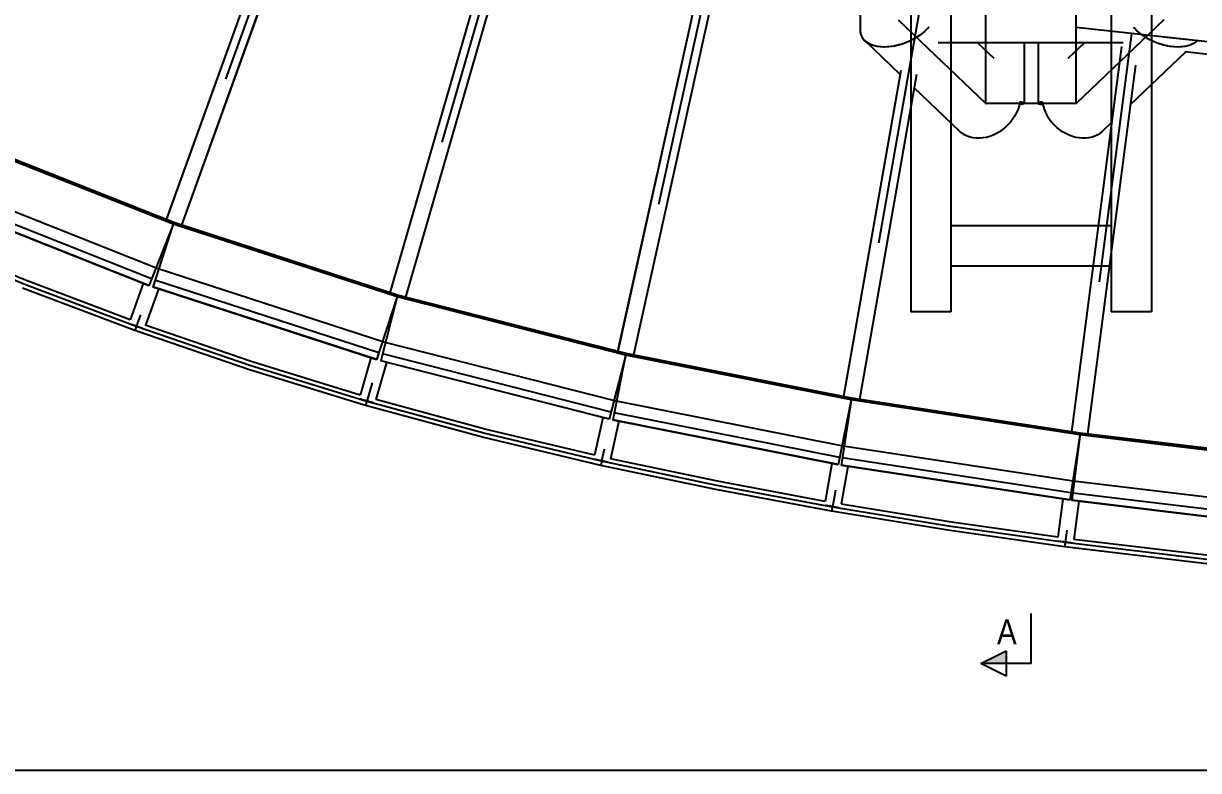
# Model space of a CAD drawing. Header units: millimetres. Extents: x 150209.93 to 150215.05, y 136675.65 to 136679.93.
# Drawn here: x 150210.9472 to 150211.4161, y 136675.6528 to 136675.9511 of the extents above; entities that cross this region are included whole.
import ezdxf

# ---------------------------------------------------------------- set-up
doc = ezdxf.new("R2010")
doc.units = ezdxf.units.MM
doc.header["$LTSCALE"] = 0.25
for name, pattern in [('CENTER', [50.8, 31.75, -6.35, 6.35, -6.35]), ('HIDDEN', [9.525, 6.35, -3.175]), ('XKITLINE00', [0])]:
    doc.linetypes.add(name, pattern=pattern)
doc.styles.add('ARIAL', font='arial.ttf')

# ---------------------------------------------------------------- blocks, each defined once
blk = doc.blocks.new('çatıı')
at = {"color": 8, "linetype": 'CENTER'}
for p, q in [((12015, 1442.7), (12015, 3096.7)), ((12195, 1442.7), (12195, 3096.7)), ((10666.9, 1961.6), (10319.5, 997.3)), ((10666.9, 1961.6), (10361.4, 1113.5)), ((11068.2, 1845.4), (10779.5, 848)), ((11068.2, 1845.4), (10813.8, 966.6)), ((11469.5, 1729.3), (11248, 728.5)), ((11469.5, 1729.3), (11274.7, 849.1)), ((11887.2, 1656), (11708.5, 637.1)), ((11887.2, 1656), (11729.8, 758.8)), ((11840, 1609.6), (12015, 1442.7)), ((12370, 1609.6), (12195, 1442.7)), ((12195, 1594.7), (13125, 1493.3)), ((12305, 1582.7), (12173, 566.3)), ((12305, 1582.7), (12188.9, 688.7)), ((12370, 1575.6), (13125, 1493.3)), ((12370, 1575.6), (12715, 1538)), ((12195, 1442.7), (12015, 1442.7)), ((10393.1, 1201.6), (9960.7, 1373.1)), ((10361.4, 1113.5), (9923.4, 1287.1)), ((10839.9, 1056.7), (10393.1, 1201.6)), ((10095.5, 1082), (9874.3, 1173.8)), ((10813.8, 966.6), (10361.4, 1113.5)), ((10319.5, 997.3), (10095.5, 1082)), ((11296, 940.3), (10839.9, 1056.7)), ((10548.3, 919), (10319.5, 997.3)), ((11274.7, 849.1), (10813.8, 966.6)), ((11746, 851), (11296, 940.3)), ((10779.5, 848), (10548.3, 919)), ((11012.8, 784.5), (10779.5, 848)), ((11729.8, 758.8), (11274.7, 849.1)), ((12202.3, 781.4), (11746, 851)), ((11248, 728.5), (11012.8, 784.5)), ((12626.8, 730.4), (12202.3, 781.4)), ((12188.9, 688.7), (11729.8, 758.8)), ((11477.7, 680.3), (11248, 728.5)), ((11708.5, 637.1), (11477.7, 680.3)), ((12616.7, 637.3), (12188.9, 688.7)), ((11940.3, 599.1), (11708.5, 637.1)), ((12173, 566.3), (11940.3, 599.1)), ((12603.3, 514.5), (12173, 566.3))]:
    blk.add_line(p, q, dxfattribs=at)
at = {"color": 8, "linetype": 'XKITLINE00'}
for p, q in [((10643.5, 1944.1), (10379.3, 1210.7)), ((10643.5, 1944.1), (10379.3, 1210.8)), ((10673.8, 1933.2), (10409.6, 1199.8)), ((10673.9, 1933.2), (10409.7, 1199.8)), ((11045.7, 1825.5), (10825.5, 1064.9)), ((11076.7, 1816.5), (10856.5, 1055.9)), ((11448.5, 1708.9), (11280, 947.9)), ((11448.5, 1708.9), (11280.1, 947.9)), ((11479.9, 1701.7), (11311.5, 940.7)), ((11479.9, 1701.7), (11311.5, 940.7)), ((11763.8, 1655.1), (11763.8, 1589.8)), ((11900.9, 1595.2), (11898.9, 1592.8)), ((11900.9, 1595.2), (11899.3, 1593.3)), ((12309, 1595.2), (12310.7, 1593.3)), ((12309.1, 1595.2), (12311.1, 1592.8)), ((11763.8, 1589.8), (11764.2, 1585)), ((11763.8, 1589.6), (11763.8, 1589.4)), ((11763.8, 1589.4), (11764, 1587.4)), ((11764.2, 1585), (11765.3, 1580.3)), ((11764.2, 1584.7), (11764.2, 1584.5)), ((11764.2, 1584.5), (11764.7, 1582.7)), ((11765.3, 1580.3), (11767.1, 1576)), ((11765.4, 1580.1), (11765.4, 1579.9)), ((11765.4, 1579.9), (11766.1, 1578.3)), ((11767.1, 1576), (11769.6, 1572)), ((11767.2, 1575.8), (11767.3, 1575.6)), ((11767.3, 1575.6), (11768.2, 1574.2)), ((11769.6, 1572), (11772.8, 1568.4)), ((11769.8, 1571.8), (11769.9, 1571.7)), ((11769.9, 1571.7), (11771, 1570.4)), ((11875.9, 1574.4), (11869.2, 1570.5)), ((11869.8, 1570.9), (11869.5, 1570.7)), ((11872.6, 1572.5), (11869.8, 1570.9)), ((11882.3, 1578.6), (11875.9, 1574.4)), ((11876.5, 1574.8), (11876.2, 1574.6)), ((11879.2, 1576.6), (11876.5, 1574.8)), ((11888.3, 1583.1), (11882.3, 1578.6)), ((11882.9, 1579), (11882.6, 1578.8)), ((11885.5, 1581), (11882.9, 1579)), ((11893.9, 1587.9), (11888.3, 1583.1)), ((11888.9, 1583.5), (11888.6, 1583.3)), ((11891.3, 1585.7), (11888.9, 1583.5)), ((11898.9, 1592.8), (11893.9, 1587.9)), ((11894.4, 1588.3), (11894.1, 1588.1)), ((11896.6, 1590.6), (11894.4, 1588.3)), ((11899.3, 1593.3), (11899.1, 1593.1)), ((12310.7, 1593.3), (12310.9, 1593.1)), ((12316.1, 1587.9), (12311.1, 1592.8)), ((12313.4, 1590.6), (12315.6, 1588.3)), ((12315.9, 1588.1), (12315.6, 1588.3)), ((12321.7, 1583.1), (12316.1, 1587.9)), ((12321.1, 1583.5), (12318.7, 1585.7)), ((12321.4, 1583.3), (12321.1, 1583.5)), ((12327.7, 1578.6), (12321.7, 1583.1)), ((12327.1, 1579), (12324.5, 1581)), ((12327.4, 1578.8), (12327.1, 1579)), ((12334.1, 1574.4), (12327.7, 1578.6)), ((12333.5, 1574.8), (12330.8, 1576.6)), ((12333.8, 1574.6), (12333.5, 1574.8)), ((12340.8, 1570.5), (12334.1, 1574.4)), ((12340.2, 1570.9), (12337.4, 1572.5)), ((12340.5, 1570.7), (12340.2, 1570.9)), ((11776.6, 1565.1), (11772.8, 1568.4)), ((11773, 1568.2), (11773.1, 1568.1)), ((11843.7, 1500.8), (11773.1, 1568.1)), ((11774.4, 1567), (11773.1, 1568.1)), ((11776.9, 1564.9), (11776.6, 1565.1)), ((11781.1, 1562.3), (11776.9, 1564.9)), ((11777, 1564.8), (11776.9, 1564.9)), ((11778.5, 1563.9), (11777, 1564.8)), ((11786.1, 1559.9), (11781.1, 1562.3)), ((11781.5, 1562.1), (11781.4, 1562.1)), ((11783.1, 1561.3), (11781.5, 1562.1)), ((11791.7, 1558), (11786.1, 1559.9)), ((11786.6, 1559.7), (11786.4, 1559.8)), ((11788.3, 1559.2), (11786.6, 1559.7)), ((11797.7, 1556.6), (11791.7, 1558)), ((11792.2, 1557.9), (11792, 1557.9)), ((11794, 1557.5), (11792.2, 1557.9)), ((11804.1, 1555.8), (11797.7, 1556.6)), ((11798.2, 1556.5), (11798, 1556.6)), ((11800.2, 1556.3), (11798.2, 1556.5)), ((11810.8, 1555.4), (11804.1, 1555.8)), ((11804.7, 1555.7), (11804.5, 1555.7)), ((11806.8, 1555.6), (11804.7, 1555.7)), ((11817.9, 1555.5), (11810.8, 1555.4)), ((11811.5, 1555.4), (11811.3, 1555.4)), ((11813.7, 1555.5), (11811.5, 1555.4)), ((11825.1, 1556.2), (11817.9, 1555.5)), ((11818.5, 1555.6), (11818.3, 1555.6)), ((11820.9, 1555.8), (11818.5, 1555.6)), ((11832.5, 1557.4), (11825.1, 1556.2)), ((11825.8, 1556.3), (11825.6, 1556.3)), ((11828.3, 1556.7), (11825.8, 1556.3)), ((11840, 1559.1), (11832.5, 1557.4)), ((11833.2, 1557.6), (11833, 1557.5)), ((11835.8, 1558.2), (11833.2, 1557.6)), ((11847.5, 1561.3), (11840, 1559.1)), ((11840.7, 1559.3), (11840.4, 1559.2)), ((11843.3, 1560.1), (11840.7, 1559.3)), ((11854.9, 1563.9), (11847.5, 1561.3)), ((11848.1, 1561.5), (11847.9, 1561.4)), ((11850.9, 1562.5), (11848.1, 1561.5)), ((11862.1, 1567), (11854.9, 1563.9)), ((11855.5, 1564.2), (11855.2, 1564.1)), ((11858.3, 1565.4), (11855.5, 1564.2)), ((11869.2, 1570.5), (11862.1, 1567)), ((11862.8, 1567.3), (11862.5, 1567.2)), ((11865.6, 1568.7), (11862.8, 1567.3)), ((12288.7, 1563.9), (11919.5, 1563.9)), ((12031.4, 1532.4), (11998.3, 1563.9)), ((12091.2, 1563.9), (12091.2, 1442.7)), ((12118.8, 1563.9), (12118.8, 1442.7)), ((12211.7, 1563.9), (12178.6, 1532.4)), ((12285.3, 1556.7), (12185.4, 787.4)), ((12347.9, 1567), (12340.8, 1570.5)), ((12347.2, 1567.3), (12344.4, 1568.7)), ((12347.5, 1567.2), (12347.2, 1567.3)), ((12355.1, 1563.9), (12347.9, 1567)), ((12354.5, 1564.2), (12351.7, 1565.4)), ((12354.7, 1564.1), (12354.5, 1564.2)), ((12362.5, 1561.3), (12355.1, 1563.9)), ((12361.8, 1561.5), (12359.1, 1562.5)), ((12362.1, 1561.4), (12361.8, 1561.5)), ((12370, 1559.1), (12362.5, 1561.3)), ((12369.3, 1559.3), (12366.6, 1560.1)), ((12369.6, 1559.2), (12369.3, 1559.3)), ((12377.5, 1557.4), (12370, 1559.1)), ((12376.8, 1557.6), (12374.2, 1558.2)), ((12377, 1557.5), (12376.8, 1557.6)), ((12384.9, 1556.2), (12377.5, 1557.4)), ((12384.2, 1556.3), (12381.7, 1556.7)), ((12384.4, 1556.3), (12384.2, 1556.3)), ((12392.1, 1555.5), (12384.9, 1556.2)), ((12391.5, 1555.6), (12389.1, 1555.8)), ((12391.7, 1555.6), (12391.5, 1555.6)), ((12399.2, 1555.4), (12392.1, 1555.5)), ((12398.5, 1555.4), (12396.3, 1555.5)), ((12398.7, 1555.4), (12398.5, 1555.4)), ((12405.9, 1555.8), (12399.2, 1555.4)), ((12405.3, 1555.7), (12403.2, 1555.6)), ((12405.5, 1555.7), (12405.3, 1555.7)), ((12412.3, 1556.6), (12405.9, 1555.8)), ((12411.8, 1556.5), (12409.8, 1556.3)), ((12411.9, 1556.6), (12411.8, 1556.5)), ((12418.3, 1558), (12412.3, 1556.6)), ((12417.8, 1557.9), (12415.9, 1557.5)), ((12418, 1557.9), (12417.8, 1557.9)), ((12423.9, 1559.9), (12418.3, 1558)), ((12423.4, 1559.7), (12421.6, 1559.2)), ((12423.5, 1559.8), (12423.4, 1559.7)), ((12428.9, 1562.3), (12423.9, 1559.9)), ((12428.5, 1562.1), (12426.8, 1561.3)), ((12428.6, 1562.1), (12428.5, 1562.1)), ((12433, 1564.9), (12428.9, 1562.3)), ((12433, 1564.8), (12431.5, 1563.9)), ((12433.1, 1564.9), (12433, 1564.8)), ((12433.4, 1565.1), (12433.1, 1564.9)), ((12437.2, 1568.4), (12433.4, 1565.1)), ((12436.9, 1568.1), (12435.6, 1567)), ((12436.9, 1568.1), (12436.1, 1567.3)), ((12437, 1568.2), (12436.9, 1568.1)), ((12437.6, 1568.9), (12437.2, 1568.4)), ((12413.1, 1545.4), (12302.8, 1440.2)), ((12698.1, 1514.3), (12411.9, 1545.5)), ((11843.6, 1500.8), (11730.7, 857.5)), ((11845, 1508.3), (11730.8, 857.5)), ((12313.1, 1519.4), (12217.4, 783)), ((11876.3, 1500.3), (11762.5, 851.9)), ((11871.7, 1474.1), (11762.6, 851.9)), ((11962.4, 1387.6), (11871.7, 1474.1)), ((12078.9, 1431.5), (12076.1, 1424.8)), ((12081.1, 1438.2), (12078.9, 1431.5)), ((12082.6, 1445), (12081.1, 1438.2)), ((12082.2, 1439.9), (12081.4, 1439.8)), ((12083.1, 1440.5), (12081.5, 1440.3)), ((12085.4, 1440.5), (12082.2, 1439.9)), ((12082.8, 1446.2), (12082.6, 1445)), ((12083.1, 1444.9), (12082.6, 1445)), ((12085.4, 1445), (12082.7, 1445.5)), ((12085.5, 1444.4), (12083.1, 1444.9)), ((12085.5, 1441.1), (12083.1, 1440.5)), ((12087.9, 1444.5), (12085.4, 1445)), ((12087.9, 1441), (12085.4, 1440.5)), ((12087.3, 1443.9), (12085.5, 1444.4)), ((12087.3, 1441.6), (12085.5, 1441.1)), ((12088.3, 1443.3), (12087.3, 1443.9)), ((12088.3, 1442.2), (12087.3, 1441.6)), ((12089.7, 1443.9), (12087.9, 1444.5)), ((12089.7, 1441.6), (12087.9, 1441)), ((12088.3, 1443.3), (12088.7, 1442.7)), ((12088.7, 1442.7), (12088.3, 1442.2)), ((12090.8, 1443.3), (12089.7, 1443.9)), ((12090.8, 1442.2), (12089.7, 1441.6)), ((12090.8, 1443.3), (12091.2, 1442.7)), ((12091.2, 1442.7), (12090.8, 1442.2)), ((12119.2, 1443.3), (12118.8, 1442.7)), ((12118.8, 1442.7), (12119.2, 1442.2)), ((12120.3, 1443.9), (12119.2, 1443.3)), ((12120.3, 1441.6), (12119.2, 1442.2)), ((12122.1, 1444.5), (12120.3, 1443.9)), ((12122.1, 1441), (12120.3, 1441.6)), ((12121.7, 1443.3), (12121.3, 1442.7)), ((12121.3, 1442.7), (12121.7, 1442.2)), ((12122.7, 1443.9), (12121.7, 1443.3)), ((12122.7, 1441.6), (12121.7, 1442.2)), ((12124.6, 1445), (12122.1, 1444.5)), ((12124.6, 1440.5), (12122.1, 1441)), ((12124.5, 1444.4), (12122.7, 1443.9)), ((12124.5, 1441.1), (12122.7, 1441.6)), ((12126.9, 1444.9), (12124.5, 1444.4)), ((12126.9, 1440.5), (12124.5, 1441.1)), ((12127.3, 1445.5), (12124.6, 1445)), ((12127.8, 1439.9), (12124.6, 1440.5)), ((12127.4, 1445), (12126.9, 1444.9)), ((12128.4, 1440.3), (12126.9, 1440.5)), ((12127.2, 1446.2), (12127.4, 1445)), ((12127.4, 1445), (12128.9, 1438.2)), ((12128.5, 1439.8), (12127.8, 1439.9)), ((12128.9, 1438.2), (12131.1, 1431.5)), ((12131.1, 1431.5), (12133.9, 1424.8)), ((12068.7, 1412), (12064.3, 1406.1)), ((12072.7, 1418.3), (12068.7, 1412)), ((12076.1, 1424.8), (12072.7, 1418.3)), ((12133.9, 1424.8), (12137.3, 1418.3)), ((12137.3, 1418.3), (12141.2, 1412)), ((12141.2, 1412), (12145.7, 1406.1)), ((11967, 1383.7), (11962.4, 1387.6)), ((11972.1, 1380.4), (11967, 1383.7)), ((12042.2, 1386.3), (12035.8, 1382.6)), ((12048.2, 1390.5), (12042.2, 1386.3)), ((12054, 1395.3), (12048.2, 1390.5)), ((12059.3, 1400.5), (12054, 1395.3)), ((12064.3, 1406.1), (12059.3, 1400.5)), ((12145.7, 1406.1), (12150.6, 1400.5)), ((12156, 1395.3), (12150.6, 1400.5)), ((12161.8, 1390.5), (12156, 1395.3)), ((12167.8, 1386.3), (12161.8, 1390.5)), ((12174.1, 1382.6), (12167.8, 1386.3)), ((12243, 1383.7), (12237.9, 1380.4)), ((12247.6, 1387.6), (12243, 1383.7)), ((12265.6, 1404.8), (12247.6, 1387.6)), ((10393.1, 1201.6), (9960.7, 1373.1)), ((10394.3, 1204.8), (9962.1, 1376.2)), ((10394.3, 1204.6), (9962.1, 1376)), ((11977.6, 1377.7), (11972.1, 1380.4)), ((11983.4, 1375.6), (11977.6, 1377.7)), ((11989.5, 1374.2), (11983.4, 1375.6)), ((11995.9, 1373.4), (11989.5, 1374.2)), ((12002.5, 1373.3), (11995.9, 1373.4)), ((12009.2, 1373.8), (12002.5, 1373.3)), ((12015.9, 1375.1), (12009.2, 1373.8)), ((12022.7, 1376.9), (12015.9, 1375.1)), ((12029.3, 1379.5), (12022.7, 1376.9)), ((12035.8, 1382.6), (12029.3, 1379.5)), ((12180.7, 1379.5), (12174.1, 1382.6)), ((12187.3, 1376.9), (12180.7, 1379.5)), ((12194.1, 1375.1), (12187.3, 1376.9)), ((12200.8, 1373.8), (12194.1, 1375.1)), ((12207.5, 1373.3), (12200.8, 1373.8)), ((12214.1, 1373.4), (12207.5, 1373.3)), ((12220.5, 1374.2), (12214.1, 1373.4)), ((12226.6, 1375.6), (12220.5, 1374.2)), ((12232.4, 1377.7), (12226.6, 1375.6)), ((12237.9, 1380.4), (12232.4, 1377.7)), ((10344.4, 1078.8), (9912, 1250.3)), ((10344.6, 1079.3), (9912.2, 1250.7)), ((10349.9, 1092.6), (9917.5, 1264.1)), ((10394.3, 1204.6), (10344.4, 1078.8)), ((10394.1, 1204.7), (10352.4, 1076)), ((10839.9, 1056.7), (10393.1, 1201.6)), ((10840.8, 1059.9), (10394.3, 1204.8)), ((10840.9, 1059.7), (10394.3, 1204.6)), ((10098.6, 1089.8), (9892.5, 1175.3)), ((10307.3, 1010.9), (10098.6, 1089.8)), ((10333.4, 1083.2), (10307.3, 1010.9)), ((10803.7, 945.1), (10356.9, 1090.1)), ((10316.7, 989.4), (10092.4, 1074.2)), ((10363.7, 1072.3), (10337.7, 999.9)), ((10799.1, 931), (10352.4, 1076)), ((10799.3, 931.5), (10352.5, 1076.4)), ((10840.9, 1059.7), (10799.1, 931)), ((10840.7, 1059.8), (10807.2, 928.7)), ((11296, 940.3), (10839.9, 1056.7)), ((11296.8, 943.4), (10840.7, 1059.8)), ((11296.9, 943.6), (10840.8, 1059.9)), ((10307.1, 1002.3), (10306.8, 1002.4)), ((10309, 1001.8), (10307.1, 1002.3)), ((10307.5, 1002.2), (10307.4, 1002.2)), ((10309.4, 1001.7), (10307.5, 1002.2)), ((10311.4, 1001.1), (10309, 1001.8)), ((10311.7, 1001), (10309.4, 1001.7)), ((10314.1, 1000.2), (10311.4, 1001.1)), ((10314.2, 1000.1), (10311.7, 1001)), ((10316.9, 999.3), (10314.1, 1000.2)), ((10317, 999.2), (10314.2, 1000.1)), ((10319.9, 998.2), (10316.7, 989.4)), ((10319.9, 998.2), (10316.7, 989.4)), ((10545.7, 911), (10316.7, 989.4)), ((10319.9, 998.2), (10316.9, 999.3)), ((10319.9, 998.2), (10317, 999.2)), ((10322.9, 997.1), (10319.9, 998.2)), ((10322.7, 997.1), (10319.9, 998.2)), ((10325.5, 996.1), (10322.7, 997.1)), ((10325.7, 996.1), (10322.9, 997.1)), ((10328, 995.1), (10325.5, 996.1)), ((10328.3, 995), (10325.7, 996.1)), ((10330.2, 994.2), (10328, 995.1)), ((10330.5, 994.1), (10328.3, 995)), ((10331.9, 993.4), (10330.2, 994.2)), ((10332.4, 993.2), (10330.5, 994.1)), ((10332.1, 993.3), (10331.9, 993.4)), ((10332.7, 993.1), (10332.4, 993.2)), ((10550.9, 926.9), (10337.6, 1000)), ((11267, 826.7), (10810.9, 943)), ((11296.8, 943.4), (11263.4, 812.3)), ((11296.7, 943.5), (11270.3, 810.7)), ((11746, 851), (11296, 940.3)), ((11296.7, 943.6), (11296.7, 943.5)), ((11746.6, 854.4), (11296.7, 943.6)), ((11296.7, 943.5), (11296.7, 943.5)), ((11296.9, 943.6), (11296.8, 943.4)), ((11746.6, 854.2), (11296.8, 943.4)), ((10766.4, 860.8), (10550.9, 926.9)), ((10787.8, 934.7), (10766.4, 860.8)), ((10818.8, 925.7), (10797.4, 851.8)), ((11263.4, 812.3), (10807.2, 928.7)), ((11263.5, 812.8), (10807.4, 929.1)), ((10777.2, 839.9), (10545.7, 911)), ((10766.7, 852.3), (10766.4, 852.3)), ((10768.7, 851.9), (10766.7, 852.3)), ((10767.2, 852.1), (10767, 852.2)), ((10769.1, 851.7), (10767.2, 852.1)), ((10771.1, 851.3), (10768.7, 851.9)), ((10771.4, 851.2), (10769.1, 851.7)), ((10773.8, 850.6), (10771.1, 851.3)), ((10774, 850.5), (10771.4, 851.2)), ((10776.7, 849.8), (10773.8, 850.6)), ((10776.8, 849.8), (10774, 850.5)), ((10779.8, 849), (10776.7, 849.8)), ((10779.8, 848.9), (10776.8, 849.8)), ((10779.8, 848.9), (10777.2, 839.9)), ((10779.8, 848.9), (10777.2, 839.9)), ((10782.8, 848.1), (10779.8, 849)), ((10782.7, 848.1), (10779.8, 848.9)), ((10785.5, 847.2), (10782.7, 848.1)), ((10785.7, 847.2), (10782.8, 848.1)), ((10788, 846.4), (10785.5, 847.2)), ((10788.3, 846.3), (10785.7, 847.2)), ((10790.3, 845.6), (10788, 846.4)), ((10790.7, 845.5), (10788.3, 846.3)), ((10792.1, 844.9), (10790.3, 845.6)), ((10792.5, 844.8), (10790.7, 845.5)), ((10792.2, 844.9), (10792.1, 844.9)), ((10792.8, 844.7), (10792.5, 844.8)), ((11014.9, 792.6), (10797.4, 851.9)), ((11746.6, 854.2), (11720.3, 721.5)), ((11746.5, 854.2), (11726.1, 720.4)), ((12202.3, 781.4), (11746, 851)), ((11746.5, 854.4), (11746.5, 854.2)), ((12202.8, 784.7), (11746.5, 854.4)), ((11746.6, 854.2), (11746.5, 854.2)), ((11746.6, 854.4), (11746.6, 854.2)), ((12202.8, 784.6), (11746.6, 854.2)), ((11010.7, 776.4), (10777.2, 839.9)), ((11723.2, 736), (11273.2, 825.3)), ((11250.8, 815.5), (11234.1, 740.4)), ((11282.3, 808.4), (11265.7, 733.4)), ((11720.3, 721.5), (11270.3, 810.7)), ((11720.4, 721.9), (11270.4, 811.2)), ((11246.2, 720.3), (11010.7, 776.4)), ((11234.2, 740.4), (11014.9, 792.6)), ((12202.8, 784.6), (12182.4, 650.8)), ((12202.7, 784.6), (12186.5, 650.2)), ((12626.8, 730.4), (12202.3, 781.4)), ((12202.7, 784.8), (12202.7, 784.6)), ((12627.2, 733.7), (12202.7, 784.8)), ((12202.7, 784.6), (12202.7, 784.6)), ((12202.8, 784.7), (12202.8, 784.6)), ((12627.2, 733.6), (12202.8, 784.6)), ((11235, 731.9), (11234.7, 732)), ((11237, 731.7), (11235, 731.9)), ((11235.5, 731.8), (11235.3, 731.8)), ((11237.4, 731.5), (11235.5, 731.8)), ((11239.5, 731.2), (11237, 731.7)), ((11239.8, 731.2), (11237.4, 731.5)), ((11242.2, 730.7), (11239.5, 731.2)), ((11242.4, 730.7), (11239.8, 731.2)), ((11245.2, 730.1), (11242.2, 730.7)), ((11245.3, 730.1), (11242.4, 730.7)), ((11248.3, 729.5), (11245.2, 730.1)), ((11248.2, 729.4), (11245.3, 730.1)), ((11248.2, 729.4), (11246.2, 720.3)), ((11248.2, 729.4), (11246.2, 720.3)), ((11251.2, 728.8), (11248.2, 729.4)), ((11251.3, 728.8), (11248.3, 729.5)), ((11254.1, 728.1), (11251.2, 728.8)), ((11254.3, 728.1), (11251.3, 728.8)), ((11256.7, 727.4), (11254.1, 728.1)), ((11257, 727.4), (11254.3, 728.1)), ((11259, 726.8), (11256.7, 727.4)), ((11259.3, 726.7), (11257, 727.4)), ((11260.8, 726.2), (11259, 726.8)), ((11479.4, 688.5), (11265.6, 733.4)), ((12184.6, 665.5), (11728.3, 735.1)), ((11476.1, 672), (11246.2, 720.3)), ((11261.3, 726.1), (11259.3, 726.7)), ((11261, 726.2), (11260.8, 726.2)), ((11261.6, 726), (11261.3, 726.1)), ((11707.3, 724), (11694.1, 648.4)), ((11739.1, 718.4), (11725.9, 642.8)), ((12182.5, 651.3), (11726.1, 720.9)), ((12182.4, 650.8), (11726.1, 720.4)), ((11694.1, 648.4), (11479.4, 688.5)), ((11707, 628.9), (11476.1, 672)), ((12612.8, 614), (12188.3, 665)), ((11695.3, 640), (11695, 640)), ((11697.4, 639.8), (11695.3, 640)), ((11695.8, 639.9), (11695.6, 639.9)), ((11697.7, 639.7), (11695.8, 639.9)), ((11699.8, 639.5), (11697.4, 639.8)), ((11700.1, 639.4), (11697.7, 639.7)), ((11702.6, 639.1), (11699.8, 639.5)), ((11702.8, 639.1), (11700.1, 639.4)), ((11705.5, 638.7), (11702.6, 639.1)), ((11705.6, 638.6), (11702.8, 639.1)), ((11708.7, 638.1), (11705.5, 638.7)), ((11708.6, 638.1), (11705.6, 638.6)), ((11708.6, 638.1), (11707, 628.9)), ((11708.6, 638.1), (11707, 628.9)), ((11711.6, 637.6), (11708.6, 638.1)), ((11711.8, 637.6), (11708.7, 638.1)), ((11714.5, 637), (11711.6, 637.6)), ((11714.7, 637), (11711.8, 637.6)), ((11717.2, 636.4), (11714.5, 637)), ((11717.5, 636.4), (11714.7, 637)), ((11719.5, 635.9), (11717.2, 636.4)), ((11719.8, 635.9), (11717.5, 636.4)), ((11721.3, 635.4), (11719.5, 635.9)), ((11721.8, 635.4), (11719.8, 635.9)), ((11721.5, 635.4), (11721.3, 635.4)), ((11722.1, 635.3), (11721.8, 635.4)), ((11941.6, 607.4), (11725.8, 642.8)), ((12168, 653), (12158.1, 576.9)), ((12611.1, 599.2), (12186.5, 650.2)), ((12611.1, 599.7), (12186.6, 650.7)), ((12200, 648.6), (12190.1, 572.7)), ((11939.1, 590.8), (11707, 628.9)), ((12171.9, 557.9), (11939.1, 590.8)), ((12158.1, 576.8), (11941.6, 607.4)), ((12159.7, 568.6), (12159.4, 568.6)), ((12161.7, 568.4), (12159.7, 568.6)), ((12160.2, 568.5), (12160, 568.5)), ((12162.1, 568.4), (12160.2, 568.5)), ((12164.2, 568.3), (12161.7, 568.4)), ((12164.5, 568.2), (12162.1, 568.4)), ((12167, 568), (12164.2, 568.3)), ((12167.2, 567.9), (12164.5, 568.2)), ((12170, 567.7), (12167, 568)), ((12170.1, 567.6), (12167.2, 567.9)), ((12173.1, 567.3), (12170, 567.7)), ((12173.1, 567.2), (12170.1, 567.6)), ((12173, 566.3), (12171.9, 557.9)), ((12173, 566.3), (12172, 557.9)), ((12173.1, 567.2), (12173, 566.3)), ((12173.1, 567.2), (12173, 566.3)), ((12176.2, 566.8), (12173.1, 567.3)), ((12176.1, 566.8), (12173.1, 567.2)), ((12179, 566.4), (12176.1, 566.8)), ((12179.2, 566.4), (12176.2, 566.8)), ((12181.7, 566), (12179, 566.4)), ((12182, 565.9), (12179.2, 566.4)), ((12184, 565.5), (12181.7, 566)), ((12184.4, 565.5), (12182, 565.9)), ((12185.9, 565.1), (12184, 565.5)), ((12186.4, 565.1), (12184.4, 565.5)), ((12186.1, 565.1), (12185.9, 565.1)), ((12186.7, 565), (12186.4, 565.1)), ((12588.2, 524.8), (12190, 572.7)), ((12602.3, 506.2), (12172, 557.9))]:
    blk.add_line(p, q, dxfattribs=at)
at = {"color": 5, "linetype": 'XKITLINE00'}
for p, q in [((11865, 1770.3), (11865, 1435.7)), ((11945, 1770.3), (11945, 1404.2)), ((12265, 1770.3), (12265, 1404.2)), ((12345, 1770.3), (12345, 1480.5)), ((12265, 1690.3), (12265, 1198.2)), ((12345, 1480.5), (12345, 1026.9)), ((11865, 1435.7), (11865, 1026.9)), ((11945, 1404.2), (11945, 1026.9)), ((11945, 1404.2), (11945, 1198.2)), ((12265, 1400.2), (12265, 1149.4)), ((11945, 1219.5), (11945, 1198.2)), ((12265, 1219.5), (12265, 1198.2)), ((11945, 1198.2), (11945, 1118.2)), ((12265, 1198.2), (11945, 1198.2)), ((12238.8, 1198.2), (11945, 1198.2)), ((12238.8, 1198.2), (11945, 1198.2)), ((12265, 1198.2), (12238.8, 1198.2)), ((12265, 1198.2), (12238.8, 1198.2)), ((12265, 1198.2), (12265, 1149.4)), ((12265, 1149.4), (12265, 1026.9)), ((12265, 1149.4), (12265, 1118.2)), ((11945, 1118.2), (11945, 1118.2)), ((12265, 1118.2), (11945, 1118.2)), ((12228.4, 1118.2), (11945, 1118.2)), ((12260.9, 1118.2), (12228.4, 1118.2)), ((12265, 1118.2), (12260.9, 1118.2)), ((11945, 1026.9), (11865, 1026.9)), ((12345, 1026.9), (12265, 1026.9))]:
    blk.add_line(p, q, dxfattribs=at)
at = {"color": 5, "linetype": 'HIDDEN'}
for p, q in [((11945, 1690.3), (11945, 1404.2)), ((12265, 1690.3), (12265, 1404.2))]:
    blk.add_line(p, q, dxfattribs=at)
at = {"color": 241, "linetype": 'XKITLINE00'}
blk.add_line((12265, 1404.2), (12265, 1400.2), dxfattribs=at)
blk.add_line((12265, 1404.2), (12265, 1400.2), dxfattribs=at)
at = {"color": 241, "linetype": 'HIDDEN'}
blk.add_line((12265, 1198.2), (12265, 1198.2), dxfattribs=at)
at = {"color": 2, "linetype": 'XKITLINE00'}
for q in [(12105, 424.9), (12005, 324.9)]:
    blk.add_line((12105, 324.9), q, dxfattribs=at)
at = {"color": 30, "linetype": 'XKITLINE00'}
for p, q in [((12005, 324.9), (12055, 349.9)), ((12055, 349.9), (12055, 299.9)), ((12055, 299.9), (12005, 324.9))]:
    blk.add_line(p, q, dxfattribs=at)
at = {"color": 8, "linetype": 'XKITLINE00'}
for centre in [(12195, 1594.7), (12305, 1582.7), (12305, 1582.7), (12370, 1575.6), (12370, 1575.6), (12015, 1442.7), (12015, 1442.7), (12195, 1442.7), (12195, 1442.7), (10393.1, 1201.6), (10393.1, 1201.6), (10361.4, 1113.5), (10361.4, 1113.5), (10361.4, 1113.5), (10095.5, 1082), (10095.5, 1082), (10839.9, 1056.7), (10839.9, 1056.7), (10319.5, 997.3), (10319.5, 997.3), (10319.5, 997.3), (10813.8, 966.6), (10813.8, 966.6), (10813.8, 966.6), (11296, 940.3), (11296, 940.3), (10548.3, 919), (10548.3, 919), (10779.5, 848), (10779.5, 848), (10779.5, 848), (11274.7, 849.1), (11274.7, 849.1), (11274.7, 849.1), (11746, 851), (11746, 851), (11012.8, 784.5), (11012.8, 784.5), (12202.3, 781.4), (12202.3, 781.4), (11729.8, 758.8), (11729.8, 758.8), (11729.8, 758.8), (11248, 728.5), (11248, 728.5), (11248, 728.5), (11477.7, 680.3), (11477.7, 680.3), (12188.9, 688.7), (12188.9, 688.7), (12188.9, 688.7), (11708.5, 637.1), (11708.5, 637.1), (11708.5, 637.1), (11940.3, 599.1), (11940.3, 599.1), (12173, 566.3), (12173, 566.3), (12173, 566.3)]:
    blk.add_circle(centre, 0.05, dxfattribs=at)
at = {"color": 30, "linetype": 'Continuous'}
blk.add_solid([(12055, 324.9), (12005, 324.9), (12055, 324.9), (12055, 349.9)], dxfattribs=at)
at = {"color": 116, "true_color": 0x136734, "style": 'ARIAL', "width": 0.85}
blk.add_text('A', height=50, dxfattribs=at).set_placement((12036.8, 363))

msp = doc.modelspace()

# ---------------------------------------------------------------- linework, layer by layer
msp.add_lwpolyline([(150209.92514, 136679.93402), (150214.98319, 136679.93402), (150214.98319, 136675.65285), (150209.92514, 136675.65285)], close=True)

# ---------------------------------------------------------------- block references
at = {"xscale": 0.0002000170049888334, "yscale": 0.0002000170049888334, "zscale": 0.0002000170049888334}
msp.add_blockref('çatıı', (150208.92807, 136675.63059), dxfattribs=at)

doc.saveas('drawing.dxf')
